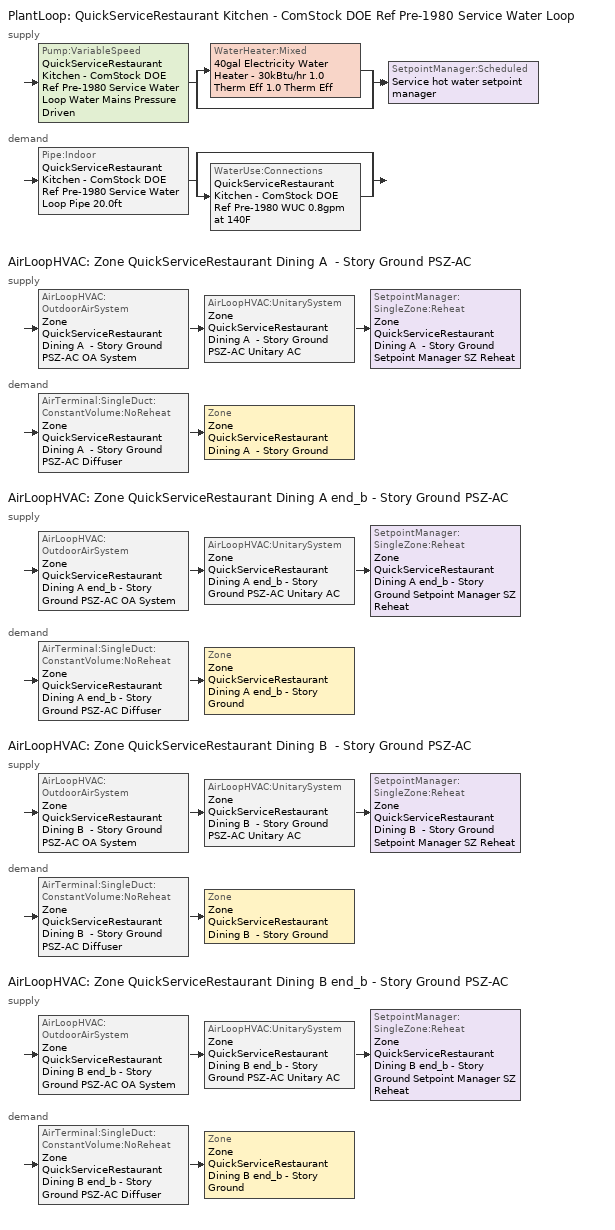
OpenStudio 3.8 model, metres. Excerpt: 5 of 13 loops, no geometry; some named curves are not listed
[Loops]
PlantLoop 'QuickServiceRestaurant Kitchen - ComStock DOE Ref Pre-1980 Service Water Loop'
 supply: Pump:VariableSpeed 'QuickServiceRestaurant Kitchen - ComStock DOE Ref Pre-1980 Service Water Loop Water Mains Pressure Driven' > split
  | WaterHeater:Mixed '40gal Electricity Water Heater - 30kBtu/hr 1.0 Therm Eff 1.0 Therm Eff'
  | bypass
  join > SetpointManager:Scheduled 'Service hot water setpoint manager'
 demand: Pipe:Indoor 'QuickServiceRestaurant Kitchen - ComStock DOE Ref Pre-1980 Service Water Loop Pipe 20.0ft' > split
  | bypass
  | WaterUse:Connections 'QuickServiceRestaurant Kitchen - ComStock DOE Ref Pre-1980 WUC 0.8gpm at 140F'
AirLoopHVAC 'Zone QuickServiceRestaurant Dining A  - Story Ground PSZ-AC'
 supply: AirLoopHVAC:OutdoorAirSystem 'Zone QuickServiceRestaurant Dining A  - Story Ground PSZ-AC OA System' > AirLoopHVAC:UnitarySystem 'Zone QuickServiceRestaurant Dining A  - Story Ground PSZ-AC Unitary AC' > SetpointManager:SingleZone:Reheat 'Zone QuickServiceRestaurant Dining A  - Story Ground Setpoint Manager SZ Reheat'
 demand: AirTerminal:SingleDuct:ConstantVolume:NoReheat 'Zone QuickServiceRestaurant Dining A  - Story Ground PSZ-AC Diffuser' > Zone 'Zone QuickServiceRestaurant Dining A  - Story Ground'
AirLoopHVAC 'Zone QuickServiceRestaurant Dining A end_b - Story Ground PSZ-AC'
 supply: AirLoopHVAC:OutdoorAirSystem 'Zone QuickServiceRestaurant Dining A end_b - Story Ground PSZ-AC OA System' > AirLoopHVAC:UnitarySystem 'Zone QuickServiceRestaurant Dining A end_b - Story Ground PSZ-AC Unitary AC' > SetpointManager:SingleZone:Reheat 'Zone QuickServiceRestaurant Dining A end_b - Story Ground Setpoint Manager SZ Reheat'
 demand: AirTerminal:SingleDuct:ConstantVolume:NoReheat 'Zone QuickServiceRestaurant Dining A end_b - Story Ground PSZ-AC Diffuser' > Zone 'Zone QuickServiceRestaurant Dining A end_b - Story Ground'
AirLoopHVAC 'Zone QuickServiceRestaurant Dining B  - Story Ground PSZ-AC'
 supply: AirLoopHVAC:OutdoorAirSystem 'Zone QuickServiceRestaurant Dining B  - Story Ground PSZ-AC OA System' > AirLoopHVAC:UnitarySystem 'Zone QuickServiceRestaurant Dining B  - Story Ground PSZ-AC Unitary AC' > SetpointManager:SingleZone:Reheat 'Zone QuickServiceRestaurant Dining B  - Story Ground Setpoint Manager SZ Reheat'
 demand: AirTerminal:SingleDuct:ConstantVolume:NoReheat 'Zone QuickServiceRestaurant Dining B  - Story Ground PSZ-AC Diffuser' > Zone 'Zone QuickServiceRestaurant Dining B  - Story Ground'
AirLoopHVAC 'Zone QuickServiceRestaurant Dining B end_b - Story Ground PSZ-AC'
 supply: AirLoopHVAC:OutdoorAirSystem 'Zone QuickServiceRestaurant Dining B end_b - Story Ground PSZ-AC OA System' > AirLoopHVAC:UnitarySystem 'Zone QuickServiceRestaurant Dining B end_b - Story Ground PSZ-AC Unitary AC' > SetpointManager:SingleZone:Reheat 'Zone QuickServiceRestaurant Dining B end_b - Story Ground Setpoint Manager SZ Reheat'
 demand: AirTerminal:SingleDuct:ConstantVolume:NoReheat 'Zone QuickServiceRestaurant Dining B end_b - Story Ground PSZ-AC Diffuser' > Zone 'Zone QuickServiceRestaurant Dining B end_b - Story Ground'
[Construction]
Uninsulated copper pipe 0.75in type L: Copper pipe 0.75in type L
[Material]
Copper pipe 0.75in type L: Roughness=Smooth; Thickness {m}=0.001143; Conductivity {W/m-K}=386; Density {kg/m3}=8906.27; Specific Heat {J/kg-K}=385.1856; Thermal Absorptance=0.9; Solar Absorptance=0.7; Visible Absorptance=0.7
[Sizing:Zone] Zone Cooling Design Supply Air Temperature Input Method=SupplyAirTemperature; Zone Cooling Design Supply Air Temperature {C}=12.7778; Zone Cooling Design Supply Air Temperature Difference {deltaC}=11.11; Zone Heating Design Supply Air Temperature Input Method=SupplyAirTemperature; Zone Heating Design Supply Air Temperature {C}=50; Zone Heating Design Supply Air Temperature Difference {deltaC}=11.11; Zone Cooling Design Supply Air Humidity Ratio {kg-H2O/kg-air}=0.0085; Zone Heating Design Supply Air Humidity Ratio {kg-H2O/kg-air}=0.008; Cooling Design Air Flow Method=DesignDay; Heating Design Air Flow Method=DesignDay; Account for Dedicated Outdoor Air System=No; Dedicated Outdoor Air System Control Strategy=NeutralSupplyAir; Dedicated Outdoor Air Low Setpoint Temperature for Design {C}=autosize; Dedicated Outdoor Air High Setpoint Temperature for Design {C}=autosize; Zone Load Sizing Method=Sensible Load Only No Latent Load; Zone Latent Cooling Design Supply Air Humidity Ratio Input Method=HumidityRatioDifference; Zone Cooling Design Supply Air Humidity Ratio Difference {kgWater/kgDryAir}=0.005; Zone Latent Heating Design Supply Air Humidity Ratio Input Method=HumidityRatioDifference; Zone Humidification Design Supply Air Humidity Ratio Difference {kgWater/kgDryAir}=0.005
Zone QuickServiceRestaurant Dining A  - Story Ground; Zone QuickServiceRestaurant Dining B  - Story Ground; Zone QuickServiceRestaurant Dining A end_b - Story Ground; Zone QuickServiceRestaurant Dining B end_b - Story Ground
[Zone equipment]
Zone QuickServiceRestaurant Dining A  - Story Ground: Zone QuickServiceRestaurant Kitchen A  - Story Ground Transfer Air Source, Zone QuickServiceRestaurant Dining A  - Story Ground PSZ-AC Diffuser
Zone QuickServiceRestaurant Dining B  - Story Ground: Zone QuickServiceRestaurant Kitchen B  - Story Ground Transfer Air Source, Zone QuickServiceRestaurant Dining B  - Story Ground PSZ-AC Diffuser
Zone QuickServiceRestaurant Dining A end_b - Story Ground: Zone QuickServiceRestaurant Dining A end_b - Story Ground PSZ-AC Diffuser
Zone QuickServiceRestaurant Dining B end_b - Story Ground: Zone QuickServiceRestaurant Dining B end_b - Story Ground PSZ-AC Diffuser
[Fan:ZoneExhaust] Availability Schedule=QuickServiceRestaurant Kitchen Exhaust; Fan Total Efficiency=0.0273754; Pressure Rise {Pa}=124.544; System Availability Manager Coupling Mode=Decoupled
Name | Maximum Flow Rate {m3/s}
Zone QuickServiceRestaurant Kitchen A  - Story Ground Transfer Air Source | 0.0325622
Zone QuickServiceRestaurant Kitchen B  - Story Ground Transfer Air Source | 0.0537759
[WaterUse:Connections]
QuickServiceRestaurant Kitchen - ComStock DOE Ref Pre-1980 WUC 0.8gpm at 140F: Drain Water Heat Exchanger Type=None; Drain Water Heat Exchanger Destination=Plant; Water Use Equipment Name 1=QuickServiceRestaurant Kitchen - ComStock DOE Ref Pre-1980 Service Water Use 0.8gpm at 140F
[WaterUse:Equipment:Definition]
QuickServiceRestaurant Kitchen - ComStock DOE Ref Pre-1980 Service Water Use Def 0.8gpm: Peak Flow Rate {m3/s}=5.04722e-05; Target Temperature Schedule=Mixed Water At Faucet Temp - 140F; Sensible Fraction Schedule=Fraction Sensible - 0.2; Latent Fraction Schedule=Fraction Latent - 0.05
[WaterUse:Equipment]
QuickServiceRestaurant Kitchen - ComStock DOE Ref Pre-1980 Service Water Use 0.8gpm at 140F: Water Use Equipment Definition=QuickServiceRestaurant Kitchen - ComStock DOE Ref Pre-1980 Service Water Use Def 0.8gpm; Flow Rate Fraction Schedule=QuickServiceRestaurant Bldg Swh
[PlantLoop]
QuickServiceRestaurant Kitchen - ComStock DOE Ref Pre-1980 Service Water Loop: Glycol Concentration=0; Maximum Loop Temperature {C}=60; Minimum Loop Temperature {C}=10; Maximum Loop Flow Rate {m3/s}=5.04722e-05; Plant Loop Volume {m3}=0.00605666; Load Distribution Scheme=Optimal
[Sizing:Plant]
QuickServiceRestaurant Kitchen - ComStock DOE Ref Pre-1980 Service Water Loop: Loop Type=Heating; Design Loop Exit Temperature {C}=60; Loop Design Temperature Difference {deltaC}=5; Sizing Option=NonCoincident; Zone Timesteps in Averaging Window=1; Coincident Sizing Factor Mode=None
[SetpointManager:Scheduled]
Service hot water setpoint manager: Control Variable=Temperature; Schedule=Service Water Loop Temp - 140F; Setpoint Node or NodeList=QuickServiceRestaurant Kitchen - ComStock DOE Ref Pre-1980 Service Water Loop Supply Outlet Node
[Pump:VariableSpeed]
QuickServiceRestaurant Kitchen - ComStock DOE Ref Pre-1980 Service Water Loop Water Mains Pressure Driven: Rated Flow Rate {m3/s}=5.04722e-05; Rated Pump Head {Pa}=0.001; Rated Power Consumption {W}=7.84338e-08; Motor Efficiency=0.825; Coefficient 1 of the Part Load Performance Curve=0; Coefficient 2 of the Part Load Performance Curve=3.2485; Coefficient 3 of the Part Load Performance Curve=-4.7443; Coefficient 4 of the Part Load Performance Curve=2.5294; Pump Control Type=Intermittent; Skin Loss Radiative Fraction=0.5; Design Power Sizing Method=PowerPerFlowPerPressure; Design Electric Power per Unit Flow Rate {W/(m3/s)}=348701.1; Design Shaft Power per Unit Flow Rate per Unit Head {W-s/m3-Pa}=1.28205; Design Minimum Flow Rate Fraction=0
[WaterHeater:Mixed]
40gal Electricity Water Heater - 30kBtu/hr 1.0 Therm Eff 1.0 Therm Eff: Tank Volume {m3}=0.151416; Setpoint Temperature Schedule=Service Water Loop Temp - 140F; Deadband Temperature Difference {deltaC}=2; Maximum Temperature Limit {C}=60; Heater Control Type=Cycle; Heater Maximum Capacity {W}=8862.47; Heater Fuel Type=Electricity; Heater Thermal Efficiency=1; Off Cycle Parasitic Fuel Consumption Rate {W}=0; Off Cycle Parasitic Fuel Type=Electricity; Off Cycle Parasitic Heat Fraction to Tank=0; On Cycle Parasitic Fuel Consumption Rate {W}=0; On Cycle Parasitic Fuel Type=Electricity; On Cycle Parasitic Heat Fraction to Tank=0; Ambient Temperature Indicator=Schedule; Ambient Temperature Schedule=Water Heater Ambient Temp Schedule - 70.0f; Off Cycle Loss Coefficient to Ambient Temperature {W/K}=1.87331; On Cycle Loss Coefficient to Ambient Temperature {W/K}=1.87331; Use Side Effectiveness=1; Source Side Effectiveness=1; Use Side Design Flow Rate {m3/s}=autosize; Source Side Design Flow Rate {m3/s}=autosize; Indirect Water Heating Recovery Time {hr}=1.5; Source Side Flow Control Mode=IndirectHeatPrimarySetpoint
[WaterHeater:Sizing]
40gal Electricity Water Heater - 30kBtu/hr 1.0 Therm Eff 1.0 Therm Eff: Design Mode=PeakDraw; Time Storage Can Meet Peak Draw {hr}=0.538503; Time for Tank Recovery {hr}=0; Nominal Tank Volume for Autosizing Plant Connections {m3}=1
[Pipe:Indoor]
QuickServiceRestaurant Kitchen - ComStock DOE Ref Pre-1980 Service Water Loop Pipe 20.0ft: Construction=Uninsulated copper pipe 0.75in type L; Environment Type=Schedule; Ambient Temperature Schedule=QuickServiceRestaurant Kitchen - ComStock DOE Ref Pre-1980 Service Water Loop Piping Air Temp - 70F; Ambient Air Velocity Schedule=QuickServiceRestaurant Kitchen - ComStock DOE Ref Pre-1980 Service Water Loop Piping Air Velocity - 0.67mph; Pipe Inside Diameter {m}=0.019939; Pipe Length {m}=6.096
[Refrigeration:WalkIn] Availability Schedule=Always On Discrete; Rated Total Heating Power {W}=0; Rated Circulation Fan Power {W}=0; Lighting Schedule=Always On; Defrost Control Type=TimeSchedule; Temperature Termination Defrost Fraction to Ice=0.7; Insulated Floor U-Value {W/m2-K}=0.207
Name | Rated Coil Cooling Capacity {W} | Operating Temperature {C} | Rated Cooling Source Temperature {C} | Rated Cooling Coil Fan Power {W} | Rated Total Lighting Power {W} | Defrost Type | Defrost Schedule | Defrost Drip-Down Schedule | Defrost Power {W} | Insulated Floor Surface Area {m2} | WalkIn Zone Boundary 1
Quick Service Restaurant Cooler | 2256.65 | 2 | -3.88889 | 200 | 100 | OffCycle | Refrigeration Defrost Schedule | Refrigeration Dripdown Schedule | 0 | 9.290304 | Refrigeration Walk In Zone Boundary 1
Quick Service Restaurant Freezer | 1670.51 | -23 | -28.3333 | 180 | 80 | Electric | Refrigeration Defrost Schedule 1 | Refrigeration Dripdown Schedule 1 | 2000 | 7.43224 | Refrigeration Walk In Zone Boundary 2
[Refrigeration:WalkIn:ZoneBoundary] Zone=Zone QuickServiceRestaurant Dining B end_b - Story Ground; Total Insulated Surface Area Facing Zone {m2}=43.4; Insulated Surface U-Value Facing Zone {W/m2-K}=0.235; Area of Stocking Doors Facing Zone {m2}=2; Height of Stocking Doors Facing Zone {m}=2; Stocking Door Opening Schedule Name Facing Zone=door_wi_sched; Stocking Door Opening Protection Type Facing Zone=None
Refrigeration Walk In Zone Boundary 1; Refrigeration Walk In Zone Boundary 2
[Refrigeration:System] Minimum Condensing Temperature {C}=21; Refrigeration System Working Fluid Type=R404a; Suction Temperature Control Type=ConstantSuctionTemperature
Name | Refrigeration Condenser
Medium Temperature | Refrigeration Condenser Air Cooled 1
Low Temperature | Refrigeration Condenser Air Cooled 2
[Refrigeration:Compressor] Rated Return Gas Temperature {C}=18.3; Rated Subcooling {deltaC}=0
Name | Refrigeration Compressor Power Curve | Refrigeration Compressor Capacity Curve
Refrigeration Compressor 1 | MT_compressor_power_smallandold | MT_compressor_capacity_smallandold
Refrigeration Compressor 2 | LT_compressor_power_smallandold | LT_compressor_capacity_smallandold
[Refrigeration:Condenser:AirCooled] Rated Subcooling Temperature Difference {deltaC}=0; Condenser Fan Speed Control Type=VariableSpeed; Minimum Fan Air Flow Ratio=0
Name | Rated Effective Total Heat Rejection Rate Curve | Rated Fan Power {W}
Refrigeration Condenser Air Cooled 1 | Condenser Heat Rejection Function of Temperature | 96.7135
Refrigeration Condenser Air Cooled 2 | Condenser Heat Rejection Function of Temperature 1 | 71.5931
[AirLoopHVAC] Design Return Air Flow Fraction of Supply Air Flow=1
Name | Availability Schedule | Design Supply Air Flow Rate {m3/s}
Zone QuickServiceRestaurant Dining A  - Story Ground PSZ-AC | Zone QuickServiceRestaurant Dining A  - Story Ground PSZ-AC Occ Sch | 0.206854
Zone QuickServiceRestaurant Dining A end_b - Story Ground PSZ-AC | Zone QuickServiceRestaurant Dining A end_b - Story Ground PSZ-AC Occ Sch | 0.266512
Zone QuickServiceRestaurant Dining B  - Story Ground PSZ-AC | Zone QuickServiceRestaurant Dining B  - Story Ground PSZ-AC Occ Sch | 0.31919
Zone QuickServiceRestaurant Dining B end_b - Story Ground PSZ-AC | Zone QuickServiceRestaurant Dining B end_b - Story Ground PSZ-AC Occ Sch | 0.301232
[Sizing:System] Type of Load to Size On=Sensible; Central Heating Maximum System Air Flow Ratio=1; Preheat Design Temperature {C}=7.22222; Preheat Design Humidity Ratio {kg-H2O/kg-Air}=0.008; Precool Design Temperature {C}=12.7778; Precool Design Humidity Ratio {kg-H2O/kg-Air}=0.008; Central Cooling Design Supply Air Temperature {C}=12.7778; Central Heating Design Supply Air Temperature {C}=50; Sizing Option=Coincident; 100% Outdoor Air in Cooling=No; 100% Outdoor Air in Heating=No; Central Cooling Design Supply Air Humidity Ratio {kg-H2O/kg-Air}=0.0085; Central Heating Design Supply Air Humidity Ratio {kg-H2O/kg-Air}=0.008; Cooling Design Air Flow Method=DesignDay; Heating Design Air Flow Method=DesignDay; System Outdoor Air Method=ZoneSum; Zone Maximum Outdoor Air Fraction=1; Cooling Supply Air Flow Rate Per Floor Area {m3/s-m2}=0.00996765; Cooling Fraction of Autosized Cooling Supply Air Flow Rate=1; Cooling Supply Air Flow Rate Per Unit Cooling Capacity {m3/s-W}=3.94755e-05; Heating Supply Air Flow Rate Per Floor Area {m3/s-m2}=0.00996765; Heating Fraction of Autosized Heating Supply Air Flow Rate=1; Heating Fraction of Autosized Cooling Supply Air Flow Rate=1; Heating Supply Air Flow Rate Per Unit Heating Capacity {m3/s-W}=3.15882e-05; Cooling Design Capacity Method=CoolingDesignCapacity; Cooling Design Capacity Per Floor Area {W/m2}=234.7; Fraction of Autosized Cooling Design Capacity=1; Heating Design Capacity Method=HeatingDesignCapacity; Heating Design Capacity Per Floor Area {W/m2}=157; Fraction of Autosized Heating Design Capacity=1; Central Cooling Capacity Control Method=OnOff; Occupant Diversity=1
Name | Design Outdoor Air Flow Rate {m3/s} | Cooling Design Capacity {W} | Heating Design Capacity {W}
Zone QuickServiceRestaurant Dining A  - Story Ground PSZ-AC | 0.206854 | 4383.27 | 8027.38
Zone QuickServiceRestaurant Dining A end_b - Story Ground PSZ-AC | 0.266512 | 5511.68 | 9721.41
Zone QuickServiceRestaurant Dining B  - Story Ground PSZ-AC | 0.31919 | 6953.13 | 13257.08
Zone QuickServiceRestaurant Dining B end_b - Story Ground PSZ-AC | 0.301232 | 6624.36 | 16054.75
[SetpointManager:SingleZone:Reheat] Minimum Supply Air Temperature {C}=12.7778; Maximum Supply Air Temperature {C}=50
Name | Control Zone | Setpoint Node or NodeList
Zone QuickServiceRestaurant Dining A  - Story Ground Setpoint Manager SZ Reheat | Zone QuickServiceRestaurant Dining A  - Story Ground | Zone QuickServiceRestaurant Dining A  - Story Ground PSZ-AC Supply Outlet Node
Zone QuickServiceRestaurant Dining A end_b - Story Ground Setpoint Manager SZ Reheat | Zone QuickServiceRestaurant Dining A end_b - Story Ground | Zone QuickServiceRestaurant Dining A end_b - Story Ground PSZ-AC Supply Outlet Node
Zone QuickServiceRestaurant Dining B  - Story Ground Setpoint Manager SZ Reheat | Zone QuickServiceRestaurant Dining B  - Story Ground | Zone QuickServiceRestaurant Dining B  - Story Ground PSZ-AC Supply Outlet Node
Zone QuickServiceRestaurant Dining B end_b - Story Ground Setpoint Manager SZ Reheat | Zone QuickServiceRestaurant Dining B end_b - Story Ground | Zone QuickServiceRestaurant Dining B end_b - Story Ground PSZ-AC Supply Outlet Node
[Coil:Heating:Electric] Efficiency=1
Name | Availability Schedule | Nominal Capacity {W}
Zone QuickServiceRestaurant Dining A  - Story Ground PSZ-AC Electric Htg Coil | Always On Discrete | 11133.5
Zone QuickServiceRestaurant Dining A  - Story Ground PSZ-AC No Heat; Zone QuickServiceRestaurant Dining A end_b - Story Ground PSZ-AC No Heat; Zone QuickServiceRestaurant Dining B  - Story Ground PSZ-AC No Heat; Zone QuickServiceRestaurant Dining B end_b - Story Ground PSZ-AC No Heat | Always Off Discrete | 0
Zone QuickServiceRestaurant Dining A end_b - Story Ground PSZ-AC Electric Htg Coil | Always On Discrete | 14074.3
Zone QuickServiceRestaurant Dining B  - Story Ground PSZ-AC Electric Htg Coil | Always On Discrete | 17558.4
Zone QuickServiceRestaurant Dining B end_b - Story Ground PSZ-AC Electric Htg Coil | Always On Discrete | 18112.8
[Coil:Cooling:DX:SingleSpeed] Availability Schedule=Always On Discrete; Rated Sensible Heat Ratio=0.701083; Rated COP {W/W}=3.14722; Rated Evaporator Fan Power Per Volume Flow Rate 2017 {W/(m3/s)}=773.3; Rated Evaporator Fan Power Per Volume Flow Rate 2023 {W/(m3/s)}=934.4; Total Cooling Capacity Function of Temperature Curve=DOE Ref DX Clg Coil Cool-Cap-fT; Total Cooling Capacity Function of Flow Fraction Curve=DOE Ref DX Clg Coil Cool-CAP-fFlow; Energy Input Ratio Function of Temperature Curve=DOE Ref DX Clg Coil Cool-EIR-fT; Energy Input Ratio Function of Flow Fraction Curve=DOE Ref DX Clg Coil Cool-EIR-fFlow; Part Load Fraction Correlation Curve=DOE Ref DX Clg Coil Cool-PLF-fPLR; Minimum Outdoor Dry-Bulb Temperature for Compressor Operation {C}=-25; Nominal Time for Condensate Removal to Begin {s}=0; Ratio of Initial Moisture Evaporation Rate and Steady State Latent Capacity=0; Maximum Cycling Rate {cycles/hr}=0; Latent Capacity Time Constant {s}=0; Condenser Type=AirCooled; Evaporative Condenser Effectiveness=0.9; Evaporative Condenser Air Flow Rate {m3/s}=autosize; Evaporative Condenser Pump Rated Power Consumption {W}=autosize; Crankcase Heater Capacity {W}=0; Maximum Outdoor Dry-Bulb Temperature for Crankcase Heater Operation {C}=10; Basin Heater Capacity {W/K}=0; Basin Heater Setpoint Temperature {C}=2
Name | Rated Total Cooling Capacity {W} | Rated Air Flow Rate {m3/s}
Zone QuickServiceRestaurant Dining A  - Story Ground PSZ-AC 1spd DX AC Clg Coil 21kBtu/hr 11.06SEER 22kBtu/hr 9.7SEER | 5136.68 | 0.206854
Zone QuickServiceRestaurant Dining A end_b - Story Ground PSZ-AC 1spd DX AC Clg Coil 25kBtu/hr 11.06SEER 26kBtu/hr 9.7SEER | 6618.12 | 0.266512
Zone QuickServiceRestaurant Dining B  - Story Ground PSZ-AC 1spd DX AC Clg Coil 34kBtu/hr 11.06SEER 35kBtu/hr 9.7SEER | 7926.25 | 0.31919
Zone QuickServiceRestaurant Dining B end_b - Story Ground PSZ-AC 1spd DX AC Clg Coil 32kBtu/hr 11.06SEER 34kBtu/hr 9.7SEER | 7480.31 | 0.301232
[Fan:OnOff] Availability Schedule=Always On Discrete; Fan Total Efficiency=0.53625; Pressure Rise {Pa}=622.722; Motor Efficiency=0.825; Motor In Airstream Fraction=1
Name | Maximum Flow Rate {m3/s} | Fan Power Ratio Function of Speed Ratio Curve | Fan Efficiency Ratio Function of Speed Ratio Curve
Zone QuickServiceRestaurant Dining A  - Story Ground PSZ-AC Fan | 0.206854 | Fan On Off Power Curve | Fan On Off Efficiency Curve
Zone QuickServiceRestaurant Dining A end_b - Story Ground PSZ-AC Fan | 0.266512 | Fan On Off Power Curve 1 | Fan On Off Efficiency Curve 1
Zone QuickServiceRestaurant Dining B  - Story Ground PSZ-AC Fan | 0.31919 | Fan On Off Power Curve 2 | Fan On Off Efficiency Curve 2
Zone QuickServiceRestaurant Dining B end_b - Story Ground PSZ-AC Fan | 0.301232 | Fan On Off Power Curve 3 | Fan On Off Efficiency Curve 3
[AirLoopHVAC:UnitarySystem] Control Type=Load; Dehumidification Control Type=None; Availability Schedule=Always On Discrete; Fan Placement=DrawThrough; DX Heating Coil Sizing Ratio=1; Use DOAS DX Cooling Coil=No; DOAS DX Cooling Coil Leaving Minimum Air Temperature {C}=2; Latent Load Control=SensibleOnlyLoadControl; Supply Air Flow Rate Method During Cooling Operation=SupplyAirFlowRate; Supply Air Flow Rate Method During Heating Operation=SupplyAirFlowRate; Supply Air Flow Rate Method When No Cooling or Heating is Required=None; No Load Supply Air Flow Rate Control Set To Low Speed=Yes; Maximum Supply Air Temperature {C}=50; Maximum Outdoor Dry-Bulb Temperature for Supplemental Heater Operation {C}=21; Ancilliary On-Cycle Electric Power {W}=0; Ancilliary Off-Cycle Electric Power {W}=0
Name | Controlling Zone or Thermostat Location | Supply Fan | Supply Air Fan Operating Mode Schedule | Heating Coil | Cooling Coil | Supplemental Heating Coil | Supply Air Flow Rate During Cooling Operation {m3/s} | Supply Air Flow Rate During Heating Operation {m3/s}
Zone QuickServiceRestaurant Dining A  - Story Ground PSZ-AC Unitary AC | Zone QuickServiceRestaurant Dining A  - Story Ground | Zone QuickServiceRestaurant Dining A  - Story Ground PSZ-AC Fan | Zone QuickServiceRestaurant Dining A  - Story Ground PSZ-AC_night_fancycle_schedule | Zone QuickServiceRestaurant Dining A  - Story Ground PSZ-AC Electric Htg Coil | Zone QuickServiceRestaurant Dining A  - Story Ground PSZ-AC 1spd DX AC Clg Coil 21kBtu/hr 11.06SEER 22kBtu/hr 9.7SEER | Zone QuickServiceRestaurant Dining A  - Story Ground PSZ-AC No Heat | 0.206854 | 0.206854
Zone QuickServiceRestaurant Dining A end_b - Story Ground PSZ-AC Unitary AC | Zone QuickServiceRestaurant Dining A end_b - Story Ground | Zone QuickServiceRestaurant Dining A end_b - Story Ground PSZ-AC Fan | Zone QuickServiceRestaurant Dining A end_b - Story Ground PSZ-AC_night_fancycle_schedule | Zone QuickServiceRestaurant Dining A end_b - Story Ground PSZ-AC Electric Htg Coil | Zone QuickServiceRestaurant Dining A end_b - Story Ground PSZ-AC 1spd DX AC Clg Coil 25kBtu/hr 11.06SEER 26kBtu/hr 9.7SEER | Zone QuickServiceRestaurant Dining A end_b - Story Ground PSZ-AC No Heat | 0.266512 | 0.266512
Zone QuickServiceRestaurant Dining B  - Story Ground PSZ-AC Unitary AC | Zone QuickServiceRestaurant Dining B  - Story Ground | Zone QuickServiceRestaurant Dining B  - Story Ground PSZ-AC Fan | Zone QuickServiceRestaurant Dining B  - Story Ground PSZ-AC_night_fancycle_schedule | Zone QuickServiceRestaurant Dining B  - Story Ground PSZ-AC Electric Htg Coil | Zone QuickServiceRestaurant Dining B  - Story Ground PSZ-AC 1spd DX AC Clg Coil 34kBtu/hr 11.06SEER 35kBtu/hr 9.7SEER | Zone QuickServiceRestaurant Dining B  - Story Ground PSZ-AC No Heat | 0.31919 | 0.31919
Zone QuickServiceRestaurant Dining B end_b - Story Ground PSZ-AC Unitary AC | Zone QuickServiceRestaurant Dining B end_b - Story Ground | Zone QuickServiceRestaurant Dining B end_b - Story Ground PSZ-AC Fan | Zone QuickServiceRestaurant Dining B end_b - Story Ground PSZ-AC_night_fancycle_schedule | Zone QuickServiceRestaurant Dining B end_b - Story Ground PSZ-AC Electric Htg Coil | Zone QuickServiceRestaurant Dining B end_b - Story Ground PSZ-AC 1spd DX AC Clg Coil 32kBtu/hr 11.06SEER 34kBtu/hr 9.7SEER | Zone QuickServiceRestaurant Dining B end_b - Story Ground PSZ-AC No Heat | 0.301232 | 0.301232
[Controller:OutdoorAir] Economizer Control Type=NoEconomizer; Economizer Control Action Type=ModulateFlow; Economizer Maximum Limit Dry-Bulb Temperature {C}=28; Economizer Maximum Limit Enthalpy {J/kg}=64000; Lockout Type=LockoutWithCompressor; Minimum Limit Type=FixedMinimum; High Humidity Control=No; Heat Recovery Bypass Control Type=BypassWhenWithinEconomizerLimits; Economizer Operation Staging=InterlockedWithMechanicalCooling
Name | Minimum Outdoor Air Flow Rate {m3/s} | Maximum Outdoor Air Flow Rate {m3/s} | Minimum Outdoor Air Schedule | Controller Mechanical Ventilation
Zone QuickServiceRestaurant Dining A  - Story Ground PSZ-AC OA System Controller | 0.122758 | 0.206854 | Zone QuickServiceRestaurant Dining A  - Story Ground PSZ-AC_night_novent_schedule | Controller Mechanical Ventilation 1
Zone QuickServiceRestaurant Dining A end_b - Story Ground PSZ-AC OA System Controller | 0.148663 | 0.266512 | Zone QuickServiceRestaurant Dining A end_b - Story Ground PSZ-AC_night_novent_schedule | Controller Mechanical Ventilation 2
Zone QuickServiceRestaurant Dining B  - Story Ground PSZ-AC OA System Controller | 0.202732 | 0.31919 | Zone QuickServiceRestaurant Dining B  - Story Ground PSZ-AC_night_novent_schedule | Controller Mechanical Ventilation 3
Zone QuickServiceRestaurant Dining B end_b - Story Ground PSZ-AC OA System Controller | 0.245515 | 0.301232 | Zone QuickServiceRestaurant Dining B end_b - Story Ground PSZ-AC_night_novent_schedule | Controller Mechanical Ventilation 4
[Controller:MechanicalVentilation] Availability Schedule=Always On Discrete
Controller Mechanical Ventilation 1; Controller Mechanical Ventilation 2; Controller Mechanical Ventilation 3; Controller Mechanical Ventilation 4
[AirLoopHVAC:OutdoorAirSystem]
Name | Controller
Zone QuickServiceRestaurant Dining A  - Story Ground PSZ-AC OA System | Zone QuickServiceRestaurant Dining A  - Story Ground PSZ-AC OA System Controller
Zone QuickServiceRestaurant Dining A end_b - Story Ground PSZ-AC OA System | Zone QuickServiceRestaurant Dining A end_b - Story Ground PSZ-AC OA System Controller
Zone QuickServiceRestaurant Dining B  - Story Ground PSZ-AC OA System | Zone QuickServiceRestaurant Dining B  - Story Ground PSZ-AC OA System Controller
Zone QuickServiceRestaurant Dining B end_b - Story Ground PSZ-AC OA System | Zone QuickServiceRestaurant Dining B end_b - Story Ground PSZ-AC OA System Controller
[AvailabilityManager:NightCycle] Applicability Schedule=Always On Discrete; Control Type=CycleOnAny; Thermostat Tolerance {deltaC}=1; Cycling Run Time {s}=1800
Availability Manager Night Cycle 1; Availability Manager Night Cycle 2
[AirTerminal:SingleDuct:ConstantVolume:NoReheat] Availability Schedule=Always On Discrete
Name | Maximum Air Flow Rate {m3/s}
Zone QuickServiceRestaurant Dining A  - Story Ground PSZ-AC Diffuser | 0.206854
Zone QuickServiceRestaurant Dining A end_b - Story Ground PSZ-AC Diffuser | 0.266512
Zone QuickServiceRestaurant Dining B  - Story Ground PSZ-AC Diffuser | 0.31919
Zone QuickServiceRestaurant Dining B end_b - Story Ground PSZ-AC Diffuser | 0.301232
[Schedule:Ruleset]
Name | Default Day Schedule | Summer Design Day Schedule | Winter Design Day Schedule
QuickServiceRestaurant Kitchen Exhaust | QuickServiceRestaurant Kitchen Exhaust Default | QuickServiceRestaurant Kitchen Exhaust Summer Design Day | QuickServiceRestaurant Kitchen Exhaust Winter Design Day
QuickServiceRestaurant Bldg Swh | QuickServiceRestaurant Bldg Swh Default | QuickServiceRestaurant Bldg Swh Summer Design Day | QuickServiceRestaurant Bldg Swh Winter Design Day
Fraction Sensible - 0.2 | Fraction Sensible - 0.2 Default
Fraction Latent - 0.05 | Fraction Latent - 0.05 Default
Mixed Water At Faucet Temp - 140F | Mixed Water At Faucet Temp - 140F Default
Service Water Loop Temp - 140F | Service Water Loop Temp - 140F Default
Water Heater Ambient Temp Schedule - 70.0f | Water Heater Ambient Temp Schedule - 70.0f Default
QuickServiceRestaurant Kitchen - ComStock DOE Ref Pre-1980 Service Water Loop Piping Air Temp - 70F | QuickServiceRestaurant Kitchen - ComStock DOE Ref Pre-1980 Service Water Loop Piping Air Temp - 70F Default
QuickServiceRestaurant Kitchen - ComStock DOE Ref Pre-1980 Service Water Loop Piping Air Velocity - 0.67mph | QuickServiceRestaurant Kitchen - ComStock DOE Ref Pre-1980 Service Water Loop Piping Air Velocity - 0.67mph Default
Always On | Always On Default
door_wi_sched | door_wi_sched Default
Refrigeration Defrost Schedule | Refrigeration Defrost Schedule Default - Quick Service Restaurant Cooler
Refrigeration Dripdown Schedule | Refrigeration Dripdown Schedule Default - Quick Service Restaurant Cooler
Refrigeration Defrost Schedule 1 | Refrigeration Defrost Schedule Default - Quick Service Restaurant Freezer
Refrigeration Dripdown Schedule 1 | Refrigeration Dripdown Schedule Default - Quick Service Restaurant Freezer
Zone QuickServiceRestaurant Dining A  - Story Ground PSZ-AC Occ Sch | Zone QuickServiceRestaurant Dining A  - Story Ground PSZ-AC Occ Sch Default | Zone QuickServiceRestaurant Dining A  - Story Ground PSZ-AC Occ Sch Summer Design Day | Zone QuickServiceRestaurant Dining A  - Story Ground PSZ-AC Occ Sch Winter Design Day
Zone QuickServiceRestaurant Dining A end_b - Story Ground PSZ-AC Occ Sch | Zone QuickServiceRestaurant Dining A end_b - Story Ground PSZ-AC Occ Sch Default | Zone QuickServiceRestaurant Dining A end_b - Story Ground PSZ-AC Occ Sch Summer Design Day | Zone QuickServiceRestaurant Dining A end_b - Story Ground PSZ-AC Occ Sch Winter Design Day
Zone QuickServiceRestaurant Dining B  - Story Ground PSZ-AC Occ Sch | Zone QuickServiceRestaurant Dining B  - Story Ground PSZ-AC Occ Sch Default | Zone QuickServiceRestaurant Dining B  - Story Ground PSZ-AC Occ Sch Summer Design Day | Zone QuickServiceRestaurant Dining B  - Story Ground PSZ-AC Occ Sch Winter Design Day
Zone QuickServiceRestaurant Dining B end_b - Story Ground PSZ-AC Occ Sch | Zone QuickServiceRestaurant Dining B end_b - Story Ground PSZ-AC Occ Sch Default | Zone QuickServiceRestaurant Dining B end_b - Story Ground PSZ-AC Occ Sch Summer Design Day | Zone QuickServiceRestaurant Dining B end_b - Story Ground PSZ-AC Occ Sch Winter Design Day
Zone QuickServiceRestaurant Dining A  - Story Ground PSZ-AC_night_novent_schedule | Zone QuickServiceRestaurant Dining A  - Story Ground PSZ-AC Occ Sch Default 2 | Zone QuickServiceRestaurant Dining A  - Story Ground PSZ-AC Occ Sch Summer Design Day 2 | Zone QuickServiceRestaurant Dining A  - Story Ground PSZ-AC Occ Sch Winter Design Day 2
Zone QuickServiceRestaurant Dining A  - Story Ground PSZ-AC_night_fancycle_schedule | Zone QuickServiceRestaurant Dining A  - Story Ground PSZ-AC Occ Sch Default 3 | Zone QuickServiceRestaurant Dining A  - Story Ground PSZ-AC Occ Sch Summer Design Day 3 | Zone QuickServiceRestaurant Dining A  - Story Ground PSZ-AC Occ Sch Winter Design Day 3
Zone QuickServiceRestaurant Dining A end_b - Story Ground PSZ-AC_night_novent_schedule | Zone QuickServiceRestaurant Dining A end_b - Story Ground PSZ-AC Occ Sch Default 2 | Zone QuickServiceRestaurant Dining A end_b - Story Ground PSZ-AC Occ Sch Summer Design Day 2 | Zone QuickServiceRestaurant Dining A end_b - Story Ground PSZ-AC Occ Sch Winter Design Day 2
Zone QuickServiceRestaurant Dining A end_b - Story Ground PSZ-AC_night_fancycle_schedule | Zone QuickServiceRestaurant Dining A end_b - Story Ground PSZ-AC Occ Sch Default 3 | Zone QuickServiceRestaurant Dining A end_b - Story Ground PSZ-AC Occ Sch Summer Design Day 3 | Zone QuickServiceRestaurant Dining A end_b - Story Ground PSZ-AC Occ Sch Winter Design Day 3
Zone QuickServiceRestaurant Dining B  - Story Ground PSZ-AC_night_novent_schedule | Zone QuickServiceRestaurant Dining B  - Story Ground PSZ-AC Occ Sch Default 2 | Zone QuickServiceRestaurant Dining B  - Story Ground PSZ-AC Occ Sch Summer Design Day 2 | Zone QuickServiceRestaurant Dining B  - Story Ground PSZ-AC Occ Sch Winter Design Day 2
Zone QuickServiceRestaurant Dining B  - Story Ground PSZ-AC_night_fancycle_schedule | Zone QuickServiceRestaurant Dining B  - Story Ground PSZ-AC Occ Sch Default 3 | Zone QuickServiceRestaurant Dining B  - Story Ground PSZ-AC Occ Sch Summer Design Day 3 | Zone QuickServiceRestaurant Dining B  - Story Ground PSZ-AC Occ Sch Winter Design Day 3
Zone QuickServiceRestaurant Dining B end_b - Story Ground PSZ-AC_night_novent_schedule | Zone QuickServiceRestaurant Dining B end_b - Story Ground PSZ-AC Occ Sch Default 2 | Zone QuickServiceRestaurant Dining B end_b - Story Ground PSZ-AC Occ Sch Summer Design Day 2 | Zone QuickServiceRestaurant Dining B end_b - Story Ground PSZ-AC Occ Sch Winter Design Day 2
Zone QuickServiceRestaurant Dining B end_b - Story Ground PSZ-AC_night_fancycle_schedule | Zone QuickServiceRestaurant Dining B end_b - Story Ground PSZ-AC Occ Sch Default 3 | Zone QuickServiceRestaurant Dining B end_b - Story Ground PSZ-AC Occ Sch Summer Design Day 3 | Zone QuickServiceRestaurant Dining B end_b - Story Ground PSZ-AC Occ Sch Winter Design Day 3
[Schedule:Day]
QuickServiceRestaurant Kitchen Exhaust Default; autogen QuickServiceRestaurant Kitchen Exhaust 0_day_sch: Average, 1, 0, 1, 5, 0, 0, 24, 0, 1
QuickServiceRestaurant Kitchen Exhaust Winter Design Day; QuickServiceRestaurant Kitchen Exhaust Summer Design Day: 1, 0, 1, 5, 0, 0, 24, 0, 1
QuickServiceRestaurant Bldg Swh Default: Average, 4, 30, 0, 4, 45, 0.0375, 5, 0, 0.075, 5, 15, 0.1125, 5, 30, 0.15, 5, 45, 0.2625, 6, 0, 0.375, 6, 15, 0.4875, 6, 30, 0.6, 6, 45, 0.5875, 7, 0, 0.575, 7, 15, 0.5625, 7, 30, 0.55, 7, 45, 0.525, 8, 0, 0.5, 8, 15, 0.475, 8, 30, 0.45, 8, 45, 0.433333, 9, 0, 0.416667, 9, 15, 0.4, 9, 30, 0.433333, 9, 45, 0.416667, 10, 0, 0.4, 10, 15, 0.3875, 10, 30, 0.375, 10, 45, 0.3625, 11, 0, 0.35, 11, 15, 0.3375, 11, 30, 0.325, 11, 45, 0.3125, 12, 0, 0.3, 14, 0, 0.3, 14, 15, 0.325, 14, 30, 0.35, 14, 45, 0.375, 15, 0, 0.4, 15, 15, 0.4375, 15, 30, 0.475, 15, 45, 0.5125, 16, 0, 0.55, 16, 15, 0.566667, 16, 30, 0.583333, 16, 45, 0.6, 17, 0, 0.516667, 17, 15, 0.533333, 17, 30, 0.55, 17, 45, 0.525, 18, 0, 0.5, 18, 15, 0.475, 18, 30, 0.45, 18, 45, 0.4, 19, 0, 0.35, 19, 15, 0.3, 19, 30, 0.25, 19, 45, 0.2375, 20, 0, 0.225, 20, 15, 0.2125, 20, 30, 0.2, 20, 45, 0.15, 21, 0, 0.1, 21, 15, 0.05, 21, 30, 0, 24, 0, 0
QuickServiceRestaurant Bldg Swh Summer Design Day: 1, 0, 0.2, 6, 0, 0, 7, 0, 0.15, 8, 0, 0.6, 9, 0, 0.55, 10, 0, 0.45, 11, 0, 0.4, 12, 0, 0.45, 13, 0, 0.4, 14, 0, 0.35, 17, 0, 0.3, 18, 0, 0.4, 19, 0, 0.55, 20, 0, 0.6, 21, 0, 0.5, 22, 0, 0.55, 23, 0, 0.45, 24, 0, 0.25
QuickServiceRestaurant Bldg Swh Sun Day: Average, 4, 45, 0, 5, 0, 0.009375, 5, 15, 0.01875, 5, 30, 0.028125, 5, 45, 0.0375, 6, 0, 0.046875, 6, 15, 0.05625, 6, 30, 0.065625, 6, 45, 0.075, 7, 0, 0.084375, 7, 15, 0.09375, 7, 30, 0.103125, 7, 45, 0.1125, 8, 0, 0.121875, 8, 15, 0.13125, 8, 30, 0.140625, 8, 45, 0.15, 9, 45, 0.15, 10, 0, 0.19375, 10, 15, 0.2375, 10, 30, 0.28125, 10, 45, 0.325, 11, 0, 0.36875, 11, 15, 0.4125, 11, 30, 0.45625, 11, 45, 0.5, 12, 0, 0.46, 12, 15, 0.42, 12, 22, 0.4, 12, 37, 0.3875, 12, 52, 0.375, 13, 7, 0.3625, 13, 22, 0.35, 13, 37, 0.3375, 13, 52, 0.325, 14, 7, 0.3125, 14, 22, 0.3, 15, 52, 0.3, 16, 7, 0.325, 16, 22, 0.35, 16, 37, 0.375, 16, 52, 0.4, 17, 7, 0.425, 17, 22, 0.45, 17, 37, 0.475, 17, 52, 0.5, 18, 41, 0.5, 18, 56, 0.430769, 19, 11, 0.461538, 19, 26, 0.492308, 19, 30, 0.5, 19, 45, 0.475, 20, 0, 0.45, 20, 15, 0.425, 20, 30, 0.4, 20, 45, 0.35, 21, 0, 0.3, 21, 15, 0.25, 21, 30, 0.2, 21, 45, 0.2125, 22, 0, 0.225, 22, 15, 0.2375, 22, 30, 0.25, 22, 45, 0.1875, 23, 0, 0.125, 23, 15, 0.0625, 23, 30, 0, 24, 0, 0
QuickServiceRestaurant Bldg Swh Winter Design Day: 1, 0, 0.2, 6, 0, 0, 9, 0, 0.15, 10, 0, 0.5, 11, 0, 0.45, 13, 0, 0.5, 14, 0, 0.45, 16, 0, 0.4, 17, 0, 0.35, 18, 0, 0.4, 20, 0, 0.55, 21, 0, 0.5, 22, 0, 0.55, 23, 0, 0.4, 24, 0, 0.3
QuickServiceRestaurant Bldg Swh WntrDsn|Sat Day: Average, 5, 15, 0, 5, 30, 0.0125, 5, 45, 0.025, 6, 0, 0.0375, 6, 15, 0.05, 6, 30, 0.0625, 6, 45, 0.075, 7, 0, 0.0875, 7, 15, 0.1, 7, 30, 0.1125, 7, 45, 0.125, 8, 0, 0.1375, 8, 15, 0.15, 9, 15, 0.15, 9, 30, 0.2375, 9, 45, 0.325, 10, 0, 0.4125, 10, 15, 0.5, 10, 30, 0.484615, 10, 45, 0.469231, 11, 0, 0.453846, 11, 3, 0.45, 11, 52, 0.5, 12, 7, 0.4875, 12, 22, 0.475, 12, 37, 0.4625, 12, 52, 0.45, 13, 7, 0.4375, 13, 22, 0.425, 13, 37, 0.4125, 13, 52, 0.4, 14, 52, 0.4, 15, 7, 0.3875, 15, 22, 0.375, 15, 37, 0.3625, 15, 52, 0.35, 16, 7, 0.3625, 16, 22, 0.375, 16, 37, 0.3875, 16, 52, 0.4, 17, 7, 0.4375, 17, 22, 0.475, 17, 37, 0.5125, 17, 52, 0.55, 18, 41, 0.55, 18, 56, 0.515385, 19, 11, 0.530769, 19, 26, 0.546154, 19, 30, 0.55, 19, 45, 0.5125, 20, 0, 0.475, 20, 15, 0.4375, 20, 30, 0.4, 20, 45, 0.375, 21, 0, 0.35, 21, 15, 0.325, 21, 30, 0.3, 21, 45, 0.275, 22, 0, 0.25, 22, 15, 0.225, 22, 30, 0.2, 22, 45, 0.15, 23, 0, 0.1, 23, 15, 0.05, 23, 30, 0, 24, 0, 0
Fraction Sensible - 0.2 Default: 24, 0, 0.2
Fraction Latent - 0.05 Default: 24, 0, 0.05
Mixed Water At Faucet Temp - 140F Default; Service Water Loop Temp - 140F Default: 24, 0, 60
Water Heater Ambient Temp Schedule - 70.0f Default; QuickServiceRestaurant Kitchen - ComStock DOE Ref Pre-1980 Service Water Loop Piping Air Temp - 70F Default: 24, 0, 21.1111
QuickServiceRestaurant Kitchen - ComStock DOE Ref Pre-1980 Service Water Loop Piping Air Velocity - 0.67mph Default: 24, 0, 0.3
Always On Default; Zone QuickServiceRestaurant Dining A  - Story Ground PSZ-AC Occ Sch Winter Design Day; Zone QuickServiceRestaurant Dining A  - Story Ground PSZ-AC Occ Sch Summer Design Day; Zone QuickServiceRestaurant Dining A end_b - Story Ground PSZ-AC Occ Sch Winter Design Day; Zone QuickServiceRestaurant Dining A end_b - Story Ground PSZ-AC Occ Sch Summer Design Day; Zone QuickServiceRestaurant Dining B  - Story Ground PSZ-AC Occ Sch Winter Design Day; Zone QuickServiceRestaurant Dining B  - Story Ground PSZ-AC Occ Sch Summer Design Day; Zone QuickServiceRestaurant Dining B end_b - Story Ground PSZ-AC Occ Sch Winter Design Day; Zone QuickServiceRestaurant Dining B end_b - Story Ground PSZ-AC Occ Sch Summer Design Day; Zone QuickServiceRestaurant Dining A  - Story Ground PSZ-AC Occ Sch Summer Design Day 2; Zone QuickServiceRestaurant Dining A  - Story Ground PSZ-AC Occ Sch Winter Design Day 2; Zone QuickServiceRestaurant Dining A  - Story Ground PSZ-AC Occ Sch Summer Design Day 3; Zone QuickServiceRestaurant Dining A  - Story Ground PSZ-AC Occ Sch Winter Design Day 3; Zone QuickServiceRestaurant Dining A end_b - Story Ground PSZ-AC Occ Sch Summer Design Day 2; Zone QuickServiceRestaurant Dining A end_b - Story Ground PSZ-AC Occ Sch Winter Design Day 2; Zone QuickServiceRestaurant Dining A end_b - Story Ground PSZ-AC Occ Sch Summer Design Day 3; Zone QuickServiceRestaurant Dining A end_b - Story Ground PSZ-AC Occ Sch Winter Design Day 3; Zone QuickServiceRestaurant Dining B  - Story Ground PSZ-AC Occ Sch Summer Design Day 2; Zone QuickServiceRestaurant Dining B  - Story Ground PSZ-AC Occ Sch Winter Design Day 2; Zone QuickServiceRestaurant Dining B  - Story Ground PSZ-AC Occ Sch Summer Design Day 3; Zone QuickServiceRestaurant Dining B  - Story Ground PSZ-AC Occ Sch Winter Design Day 3; Zone QuickServiceRestaurant Dining B end_b - Story Ground PSZ-AC Occ Sch Summer Design Day 2; Zone QuickServiceRestaurant Dining B end_b - Story Ground PSZ-AC Occ Sch Winter Design Day 2; Zone QuickServiceRestaurant Dining B end_b - Story Ground PSZ-AC Occ Sch Summer Design Day 3; Zone QuickServiceRestaurant Dining B end_b - Story Ground PSZ-AC Occ Sch Winter Design Day 3: 24, 0, 1
door_wi_sched Default: 6, 0, 0, 22, 0, 0.0625, 24, 0, 0
Refrigeration Defrost Schedule Default - Quick Service Restaurant Cooler; Refrigeration Dripdown Schedule Default - Quick Service Restaurant Cooler: 0, 59, 0, 24, 0, 0
Refrigeration Defrost Schedule Default - Quick Service Restaurant Freezer; Refrigeration Dripdown Schedule Default - Quick Service Restaurant Freezer: 0, 45, 0, 24, 0, 0
Zone QuickServiceRestaurant Dining A  - Story Ground PSZ-AC Occ Sch Default; Zone QuickServiceRestaurant Dining A end_b - Story Ground PSZ-AC Occ Sch Default; Zone QuickServiceRestaurant Dining B  - Story Ground PSZ-AC Occ Sch Default; Zone QuickServiceRestaurant Dining B end_b - Story Ground PSZ-AC Occ Sch Default; Zone QuickServiceRestaurant Dining A  - Story Ground PSZ-AC Occ Sch Default 2; Zone QuickServiceRestaurant Dining A  - Story Ground PSZ-AC Occ Sch Default 3; Zone QuickServiceRestaurant Dining A end_b - Story Ground PSZ-AC Occ Sch Default 2; Zone QuickServiceRestaurant Dining A end_b - Story Ground PSZ-AC Occ Sch Default 3; Zone QuickServiceRestaurant Dining B  - Story Ground PSZ-AC Occ Sch Default 2; Zone QuickServiceRestaurant Dining B  - Story Ground PSZ-AC Occ Sch Default 3; Zone QuickServiceRestaurant Dining B end_b - Story Ground PSZ-AC Occ Sch Default 2; Zone QuickServiceRestaurant Dining B end_b - Story Ground PSZ-AC Occ Sch Default 3: 5, 30, 0, 19, 45, 1, 24, 0, 0
Zone QuickServiceRestaurant Dining A  - Story Ground PSZ-AC Occ Sch Sunday; Zone QuickServiceRestaurant Dining A end_b - Story Ground PSZ-AC Occ Sch Sunday; Zone QuickServiceRestaurant Dining B  - Story Ground PSZ-AC Occ Sch Sunday; Zone QuickServiceRestaurant Dining B end_b - Story Ground PSZ-AC Occ Sch Sunday; Zone QuickServiceRestaurant Dining A  - Story Ground PSZ-AC Occ Sch Sunday 2; Zone QuickServiceRestaurant Dining A  - Story Ground PSZ-AC Occ Sch Sunday 3; Zone QuickServiceRestaurant Dining A end_b - Story Ground PSZ-AC Occ Sch Sunday 2; Zone QuickServiceRestaurant Dining A end_b - Story Ground PSZ-AC Occ Sch Sunday 3; Zone QuickServiceRestaurant Dining B  - Story Ground PSZ-AC Occ Sch Sunday 2; Zone QuickServiceRestaurant Dining B  - Story Ground PSZ-AC Occ Sch Sunday 3; Zone QuickServiceRestaurant Dining B end_b - Story Ground PSZ-AC Occ Sch Sunday 2; Zone QuickServiceRestaurant Dining B end_b - Story Ground PSZ-AC Occ Sch Sunday 3: 7, 30, 0, 21, 45, 1, 24, 0, 0
[Schedule:Rule]
Schedule Rule 10: Schedule Ruleset=QuickServiceRestaurant Bldg Swh; Rule Order=1; Day Schedule=QuickServiceRestaurant Bldg Swh Sun Day; Apply Sunday=Yes; Date Specification Type=DateRange; Start Month=1; Start Day=1; End Month=12; End Day=31
Schedule Rule 11: Schedule Ruleset=QuickServiceRestaurant Bldg Swh; Rule Order=0; Day Schedule=QuickServiceRestaurant Bldg Swh WntrDsn|Sat Day; Date Specification Type=DateRange; Start Month=1; Start Day=1; End Month=12; End Day=31; Apply Saturday=Yes
autogen QuickServiceRestaurant Kitchen Exhaust 0: Schedule Ruleset=QuickServiceRestaurant Kitchen Exhaust; Rule Order=0; Day Schedule=autogen QuickServiceRestaurant Kitchen Exhaust 0_day_sch; Apply Sunday=Yes; Date Specification Type=SpecificDates; Apply Saturday=Yes; Apply Monday=Yes; Apply Tuesday=Yes; Apply Wednesday=Yes; Apply Thursday=Yes; Apply Friday=Yes; Specific Month 1=1; Specific Day 1=6; Specific Month 2=1; Specific Day 2=7; Specific Month 3=1; Specific Day 3=13; Specific Month 4=1; Specific Day 4=14; Specific Month 5=1; Specific Day 5=20; Specific Month 6=1; Specific Day 6=21; Specific Month 7=1; Specific Day 7=27; Specific Month 8=1; Specific Day 8=28; Specific Month 9=2; Specific Day 9=3; Specific Month 10=2; Specific Day 10=4; Specific Month 11=2; Specific Day 11=10; Specific Month 12=2; Specific Day 12=11; Specific Month 13=2; Specific Day 13=17; Specific Month 14=2; Specific Day 14=18; Specific Month 15=2; Specific Day 15=24; Specific Month 16=2; Specific Day 16=25; Specific Month 17=3; Specific Day 17=3; Specific Month 18=3; Specific Day 18=4; Specific Month 19=3; Specific Day 19=10; Specific Month 20=3; Specific Day 20=11; Specific Month 21=3; Specific Day 21=17; Specific Month 22=3; Specific Day 22=18; Specific Month 23=3; Specific Day 23=24; Specific Month 24=3; Specific Day 24=25; Specific Month 25=3; Specific Day 25=31; Specific Month 26=4; Specific Day 26=1; Specific Month 27=4; Specific Day 27=7; Specific Month 28=4; Specific Day 28=8; Specific Month 29=4; Specific Day 29=14; Specific Month 30=4; Specific Day 30=15; Specific Month 31=4; Specific Day 31=21; Specific Month 32=4; Specific Day 32=22; Specific Month 33=4; Specific Day 33=28; Specific Month 34=4; Specific Day 34=29; Specific Month 35=5; Specific Day 35=5; Specific Month 36=5; Specific Day 36=6; Specific Month 37=5; Specific Day 37=12; Specific Month 38=5; Specific Day 38=13; Specific Month 39=5; Specific Day 39=19; Specific Month 40=5; Specific Day 40=20; Specific Month 41=5; Specific Day 41=26; Specific Month 42=5; Specific Day 42=27; Specific Month 43=6; Specific Day 43=2; Specific Month 44=6; Specific Day 44=3; Specific Month 45=6; Specific Day 45=9; Specific Month 46=6; Specific Day 46=10; Specific Month 47=6; Specific Day 47=16; Specific Month 48=6; Specific Day 48=17; Specific Month 49=6; Specific Day 49=23; Specific Month 50=6; Specific Day 50=24; Specific Month 51=6; Specific Day 51=30; Specific Month 52=7; Specific Day 52=1; Specific Month 53=7; Specific Day 53=7; Specific Month 54=7; Specific Day 54=8; Specific Month 55=7; Specific Day 55=14; Specific Month 56=7; Specific Day 56=15; Specific Month 57=7; Specific Day 57=21; Specific Month 58=7; Specific Day 58=22; Specific Month 59=7; Specific Day 59=28; Specific Month 60=7; Specific Day 60=29; Specific Month 61=8; Specific Day 61=4; Specific Month 62=8; Specific Day 62=5; Specific Month 63=8; Specific Day 63=11; Specific Month 64=8; Specific Day 64=12; Specific Month 65=8; Specific Day 65=18; Specific Month 66=8; Specific Day 66=19; Specific Month 67=8; Specific Day 67=25; Specific Month 68=8; Specific Day 68=26; Specific Month 69=9; Specific Day 69=1; Specific Month 70=9; Specific Day 70=2; Specific Month 71=9; Specific Day 71=8; Specific Month 72=9; Specific Day 72=9; Specific Month 73=9; Specific Day 73=15; Specific Month 74=9; Specific Day 74=16; Specific Month 75=9; Specific Day 75=22; Specific Month 76=9; Specific Day 76=23; Specific Month 77=9; Specific Day 77=29; Specific Month 78=9; Specific Day 78=30; Specific Month 79=10; Specific Day 79=6; Specific Month 80=10; Specific Day 80=7; Specific Month 81=10; Specific Day 81=13; Specific Month 82=10; Specific Day 82=14; Specific Month 83=10; Specific Day 83=20; Specific Month 84=10; Specific Day 84=21; Specific Month 85=10; Specific Day 85=27; Specific Month 86=10; Specific Day 86=28; Specific Month 87=11; Specific Day 87=3; Specific Month 88=11; Specific Day 88=4; Specific Month 89=11; Specific Day 89=10; Specific Month 90=11; Specific Day 90=11; Specific Month 91=11; Specific Day 91=17; Specific Month 92=11; Specific Day 92=18; Specific Month 93=11; Specific Day 93=24; Specific Month 94=11; Specific Day 94=25; Specific Month 95=12; Specific Day 95=1; Specific Month 96=12; Specific Day 96=2; Specific Month 97=12; Specific Day 97=8; Specific Month 98=12; Specific Day 98=9; Specific Month 99=12; Specific Day 99=15; Specific Month 100=12; Specific Day 100=16; Specific Month 101=12; Specific Day 101=22; Specific Month 102=12; Specific Day 102=23; Specific Month 103=12; Specific Day 103=29; Specific Month 104=12; Specific Day 104=30
Zone QuickServiceRestaurant Dining A  - Story Ground PSZ-AC Occ Sch Sunday Rule: Schedule Ruleset=Zone QuickServiceRestaurant Dining A  - Story Ground PSZ-AC Occ Sch; Rule Order=0; Day Schedule=Zone QuickServiceRestaurant Dining A  - Story Ground PSZ-AC Occ Sch Sunday; Apply Sunday=Yes; Date Specification Type=DateRange; Start Month=1; Start Day=1; End Month=12; End Day=31; Apply Saturday=Yes
Zone QuickServiceRestaurant Dining A end_b - Story Ground PSZ-AC Occ Sch Sunday Rule: Schedule Ruleset=Zone QuickServiceRestaurant Dining A end_b - Story Ground PSZ-AC Occ Sch; Rule Order=0; Day Schedule=Zone QuickServiceRestaurant Dining A end_b - Story Ground PSZ-AC Occ Sch Sunday; Apply Sunday=Yes; Date Specification Type=DateRange; Start Month=1; Start Day=1; End Month=12; End Day=31; Apply Saturday=Yes
Zone QuickServiceRestaurant Dining B  - Story Ground PSZ-AC Occ Sch Sunday Rule: Schedule Ruleset=Zone QuickServiceRestaurant Dining B  - Story Ground PSZ-AC Occ Sch; Rule Order=0; Day Schedule=Zone QuickServiceRestaurant Dining B  - Story Ground PSZ-AC Occ Sch Sunday; Apply Sunday=Yes; Date Specification Type=DateRange; Start Month=1; Start Day=1; End Month=12; End Day=31; Apply Saturday=Yes
Zone QuickServiceRestaurant Dining B end_b - Story Ground PSZ-AC Occ Sch Sunday Rule: Schedule Ruleset=Zone QuickServiceRestaurant Dining B end_b - Story Ground PSZ-AC Occ Sch; Rule Order=0; Day Schedule=Zone QuickServiceRestaurant Dining B end_b - Story Ground PSZ-AC Occ Sch Sunday; Apply Sunday=Yes; Date Specification Type=DateRange; Start Month=1; Start Day=1; End Month=12; End Day=31; Apply Saturday=Yes
Zone QuickServiceRestaurant Dining A  - Story Ground PSZ-AC Occ Sch Sunday Rule 2: Schedule Ruleset=Zone QuickServiceRestaurant Dining A  - Story Ground PSZ-AC_night_novent_schedule; Rule Order=0; Day Schedule=Zone QuickServiceRestaurant Dining A  - Story Ground PSZ-AC Occ Sch Sunday 2; Apply Sunday=Yes; Date Specification Type=DateRange; Start Month=1; Start Day=1; End Month=12; End Day=31; Apply Saturday=Yes
Zone QuickServiceRestaurant Dining A  - Story Ground PSZ-AC Occ Sch Sunday Rule 3: Schedule Ruleset=Zone QuickServiceRestaurant Dining A  - Story Ground PSZ-AC_night_fancycle_schedule; Rule Order=0; Day Schedule=Zone QuickServiceRestaurant Dining A  - Story Ground PSZ-AC Occ Sch Sunday 3; Apply Sunday=Yes; Date Specification Type=DateRange; Start Month=1; Start Day=1; End Month=12; End Day=31; Apply Saturday=Yes
Zone QuickServiceRestaurant Dining A end_b - Story Ground PSZ-AC Occ Sch Sunday Rule 2: Schedule Ruleset=Zone QuickServiceRestaurant Dining A end_b - Story Ground PSZ-AC_night_novent_schedule; Rule Order=0; Day Schedule=Zone QuickServiceRestaurant Dining A end_b - Story Ground PSZ-AC Occ Sch Sunday 2; Apply Sunday=Yes; Date Specification Type=DateRange; Start Month=1; Start Day=1; End Month=12; End Day=31; Apply Saturday=Yes
Zone QuickServiceRestaurant Dining A end_b - Story Ground PSZ-AC Occ Sch Sunday Rule 3: Schedule Ruleset=Zone QuickServiceRestaurant Dining A end_b - Story Ground PSZ-AC_night_fancycle_schedule; Rule Order=0; Day Schedule=Zone QuickServiceRestaurant Dining A end_b - Story Ground PSZ-AC Occ Sch Sunday 3; Apply Sunday=Yes; Date Specification Type=DateRange; Start Month=1; Start Day=1; End Month=12; End Day=31; Apply Saturday=Yes
Zone QuickServiceRestaurant Dining B  - Story Ground PSZ-AC Occ Sch Sunday Rule 2: Schedule Ruleset=Zone QuickServiceRestaurant Dining B  - Story Ground PSZ-AC_night_novent_schedule; Rule Order=0; Day Schedule=Zone QuickServiceRestaurant Dining B  - Story Ground PSZ-AC Occ Sch Sunday 2; Apply Sunday=Yes; Date Specification Type=DateRange; Start Month=1; Start Day=1; End Month=12; End Day=31; Apply Saturday=Yes
Zone QuickServiceRestaurant Dining B  - Story Ground PSZ-AC Occ Sch Sunday Rule 3: Schedule Ruleset=Zone QuickServiceRestaurant Dining B  - Story Ground PSZ-AC_night_fancycle_schedule; Rule Order=0; Day Schedule=Zone QuickServiceRestaurant Dining B  - Story Ground PSZ-AC Occ Sch Sunday 3; Apply Sunday=Yes; Date Specification Type=DateRange; Start Month=1; Start Day=1; End Month=12; End Day=31; Apply Saturday=Yes
Zone QuickServiceRestaurant Dining B end_b - Story Ground PSZ-AC Occ Sch Sunday Rule 2: Schedule Ruleset=Zone QuickServiceRestaurant Dining B end_b - Story Ground PSZ-AC_night_novent_schedule; Rule Order=0; Day Schedule=Zone QuickServiceRestaurant Dining B end_b - Story Ground PSZ-AC Occ Sch Sunday 2; Apply Sunday=Yes; Date Specification Type=DateRange; Start Month=1; Start Day=1; End Month=12; End Day=31; Apply Saturday=Yes
Zone QuickServiceRestaurant Dining B end_b - Story Ground PSZ-AC Occ Sch Sunday Rule 3: Schedule Ruleset=Zone QuickServiceRestaurant Dining B end_b - Story Ground PSZ-AC_night_fancycle_schedule; Rule Order=0; Day Schedule=Zone QuickServiceRestaurant Dining B end_b - Story Ground PSZ-AC Occ Sch Sunday 3; Apply Sunday=Yes; Date Specification Type=DateRange; Start Month=1; Start Day=1; End Month=12; End Day=31; Apply Saturday=Yes
[Schedule:Constant]
Name | Value
Always On Discrete | 1
Always Off Discrete | 0
[Curve:Exponent] Coefficient1 Constant=1; Coefficient2 Constant=0; Coefficient3 Constant=0; Minimum Value of x=0; Maximum Value of x=1
Fan On Off Power Curve; Fan On Off Power Curve 1; Fan On Off Power Curve 2; Fan On Off Power Curve 3
[Curve:Cubic] Coefficient1 Constant=1; Coefficient2 x=0; Coefficient3 x**2=0; Coefficient4 x**3=0
Name | Minimum Value of x | Maximum Value of x
Fan On Off Efficiency Curve; Fan On Off Efficiency Curve 1; Fan On Off Efficiency Curve 2; Fan On Off Efficiency Curve 3 | 0 | 1
DOE Ref DX Clg Coil Cool-CAP-fFlow; DOE Ref DX Clg Coil Cool-EIR-fFlow | -100 | 100
[Curve:Biquadratic] Minimum Value of x=-100; Maximum Value of x=100; Minimum Value of y=-100; Maximum Value of y=100
Name | Coefficient1 Constant | Coefficient2 x | Coefficient3 x**2 | Coefficient4 y | Coefficient5 y**2 | Coefficient6 x*y
DOE Ref DX Clg Coil Cool-Cap-fT | 0.971212 | -0.0152755 | 0.00144345 | -0.00039321 | -6.8364e-06 | -0.000290596
DOE Ref DX Clg Coil Cool-EIR-fT | 0.286871 | 0.0239022 | -0.000810648 | 0.0134585 | 0.000338936 | -0.000487004
[Curve:Quadratic]
DOE Ref DX Clg Coil Cool-PLF-fPLR: Coefficient1 Constant=0.909496; Coefficient2 x=0.0986477; Coefficient3 x**2=-0.00819488; Minimum Value of x=0; Maximum Value of x=1
